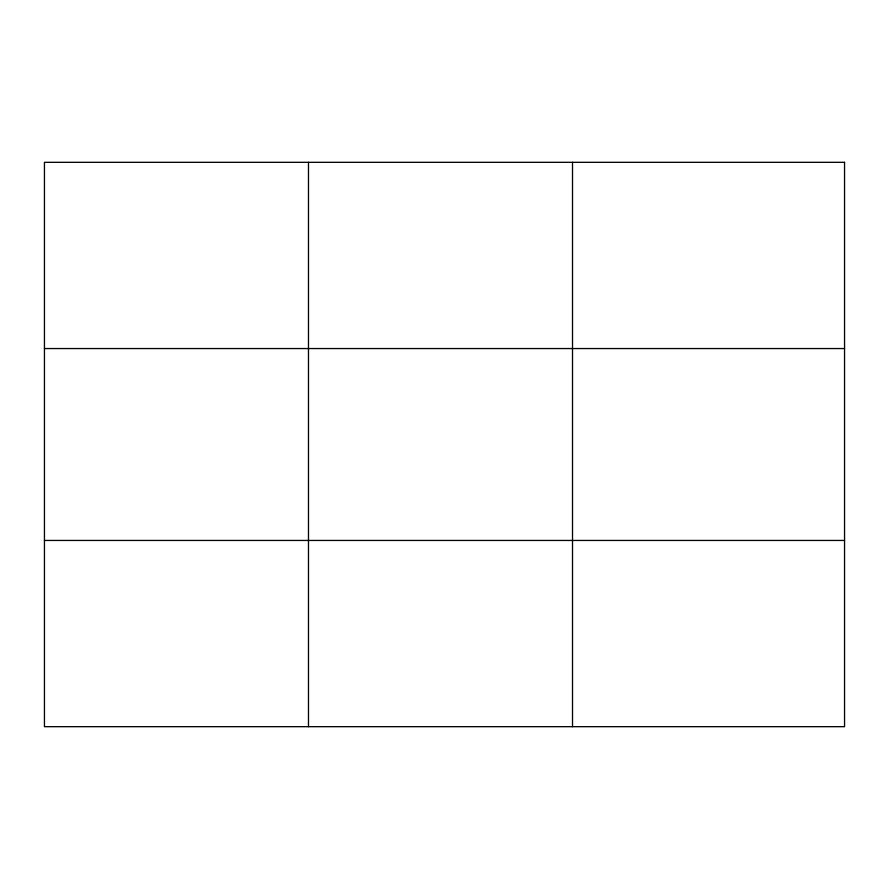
<?xml version="1.0" encoding="UTF-8"?>
<svg xmlns="http://www.w3.org/2000/svg" width="889" height="889" viewBox="0 0 889 889"><rect width="100%" height="100%" fill="white"/><g stroke="black" fill="none" stroke-linecap="round" stroke-linejoin="round"><path stroke-width="1.33" d="M308.483 162.32L308.483 726.68M572.516 162.32L572.516 726.68M44.45 348.555L844.55 348.555M44.45 540.445L844.55 540.445M844.55 162.32L844.55 726.68L44.45 726.68L44.45 162.32L844.55 162.32"/></g></svg>
